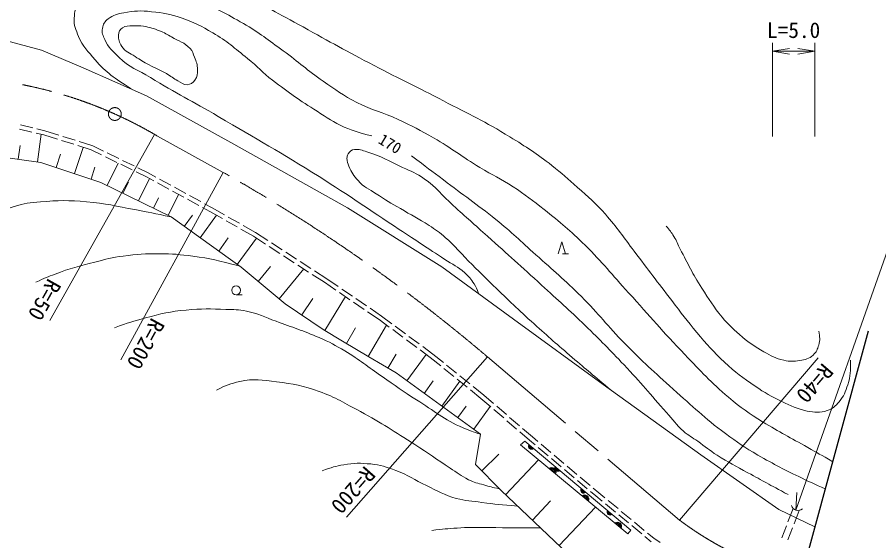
# Model space of a CAD drawing. Units: millimetres, scale not verified. Extents: x 40000 to 680000, y 20000 to 380000.
# Drawn here: x 441843 to 542810, y 257679 to 318977 of the extents above; entities that cross this region are included whole.
import ezdxf
from ezdxf.enums import TextEntityAlignment as Align

# ---------------------------------------------------------------- set-up
doc = ezdxf.new("R2010")
doc.units = ezdxf.units.MM
doc.header["$LTSCALE"] = 1000
doc.linetypes.add('CHAIN', pattern=[18.5, 12, -1.5, 3.5, -1.5])
for name, color, linetype, lineweight in [('M-BMK', 2, 'CHAIN', 13), ('M-BMK-OTRS', 5, 'Continuous', 25), ('M-STR-HTXT', 7, 'Continuous', 13), ('M-WORK', 1, 'Continuous', 13)]:
    doc.layers.add(name, color=color, linetype=linetype, lineweight=lineweight)
doc.styles.add('ＭＳ ゴシック', font='')
doc.styles.get('ＭＳ ゴシック').set_extended_font_data('MS Gothic')

# ---------------------------------------------------------------- blocks, each defined once
blk = doc.blocks.new('open_arrow')
at = {"color": 0, "linetype": 'Continuous', "lineweight": -2}
blk.add_lwpolyline([(7.5, 1.25), (0, 0), (7.5, -1.25)], dxfattribs=at)

msp = doc.modelspace()

# ---------------------------------------------------------------- linework, layer by layer
at = {"layer": 'M-BMK'}
for p, q in [((457924, 305259), (465985, 300812)), ((496948, 279214), (519470, 260088))]:
    msp.add_line(p, q, dxfattribs=at)
msp.add_circle((453282, 307646), 750, dxfattribs=at)
for centre, radius, start, end in [((432853, 262010), 50000, 59.45299, 121.67211), ((367556, 126710), 200000, 49.687, 60.51814), ((543415, 292129), 40000, 233.22856, 255.92999)]:
    msp.add_arc(centre, radius, start, end, dxfattribs=at)
at = {"layer": 'M-BMK-OTRS'}
msp.add_line((533691, 253329), (541623, 282261), dxfattribs=at)
at = {"layer": 'M-STR-HTXT'}
for p, q in [((530337, 305000), (530337, 316000)), ((535330, 305000), (535330, 316000)), ((530337, 315000), (535330, 315000)), ((457924, 305259), (445678, 283464)), ((465985, 300812), (453986, 278880)), ((496948, 279214), (480442, 260438)), ((519470, 260088), (535719, 279087)), ((533109, 261258), (533207, 263343))]:
    msp.add_line(p, q, dxfattribs=at)
msp.add_lwpolyline([(533109, 261258), (545000, 295000), (573750, 295000)], dxfattribs=at)
at = {"layer": 'M-WORK'}
for p, q in [((440475, 316241), (444684, 315123)), ((444684, 315123), (449559, 313071)), ((449559, 313071), (456992, 309794)), ((456992, 309794), (467222, 304120)), ((442212, 306369), (443671, 306022)), ((442098, 305882), (443558, 305535)), ((444044, 305420), (444959, 305202)), ((444158, 305907), (445093, 305685)), ((444225, 302039), (444661, 305273)), ((444959, 305202), (446551, 304700)), ((445093, 305685), (446711, 305174)), ((447188, 305023), (448618, 304571)), ((441961, 302344), (442179, 303961)), ((447028, 304549), (448459, 304097)), ((448935, 303947), (450527, 303444)), ((449095, 304421), (450713, 303910)), ((467222, 304120), (480542, 296661)), ((437513, 302944), (444626, 301985)), ((446394, 301392), (446909, 302929)), ((448546, 300670), (449576, 303744)), ((450527, 303444), (451728, 302858)), ((450713, 303910), (451936, 303313)), ((452386, 303094), (453734, 302437)), ((444626, 301985), (451659, 299627)), ((452178, 302639), (453526, 301982)), ((452394, 299267), (453684, 301897)), ((454183, 302218), (455532, 301560)), ((450490, 300019), (450956, 301408)), ((453976, 301763), (455324, 301105)), ((455773, 300886), (456974, 300300)), ((455981, 301341), (457204, 300745)), ((456071, 297464), (457359, 300090)), ((456974, 300300), (457852, 299821)), ((457204, 300745), (458088, 300261)), ((458527, 300022), (459843, 299302)), ((451659, 299627), (459891, 295591)), ((454232, 298365), (454876, 299678)), ((458291, 299581), (459607, 298862)), ((460282, 299063), (461599, 298343)), ((459534, 295766), (460747, 298239)), ((460046, 298622), (461362, 297903)), ((462037, 298104), (463354, 297384)), ((457802, 296615), (458409, 297851)), ((461801, 297663), (463117, 296944)), ((463792, 297145), (464677, 296661)), ((463556, 296704), (464434, 296224)), ((464434, 296224), (465890, 295401)), ((464677, 296661), (466141, 295833)), ((480542, 296661), (491598, 289761)), ((459891, 295591), (468069, 289697)), ((461422, 294487), (462377, 295811)), ((463276, 293151), (465185, 295799)), ((466325, 295155), (467631, 294417)), ((466576, 295587), (467882, 294849)), ((468066, 294171), (469522, 293347)), ((468317, 294603), (469782, 293775)), ((465452, 291583), (466572, 293137)), ((467627, 290015), (469867, 293123)), ((469522, 293347), (470954, 292416)), ((469782, 293775), (471222, 292838)), ((471373, 292143), (472630, 291325)), ((471641, 292565), (472899, 291747)), ((505254, 291291), (505674, 292691)), ((505674, 292691), (506094, 291291)), ((473050, 291052), (474307, 290234)), ((473318, 291474), (474575, 290656)), ((506444, 291291), (505744, 291291)), ((474726, 289961), (475983, 289143)), ((474994, 290383), (476252, 289565)), ((468069, 289697), (473238, 285434)), ((470098, 288024), (471540, 289773)), ((472546, 286004), (475431, 289503)), ((476402, 288871), (477834, 287939)), ((476671, 289293), (478111, 288355)), ((491598, 289761), (500017, 283633)), ((477834, 287939), (479184, 287020)), ((478111, 288355), (479467, 287433)), ((479881, 287151), (481121, 286307)), ((467500, 286481), (468200, 286481)), ((475184, 284117), (476483, 286038)), ((477878, 282307), (480298, 286263)), ((479598, 286739), (480838, 285895)), ((481534, 286026), (482774, 285182)), ((473238, 285434), (477687, 282424)), ((481251, 285614), (482491, 284770)), ((483188, 284901), (484544, 283978)), ((482904, 284489), (484255, 283570)), ((484544, 283978), (485738, 283097)), ((482983, 279261), (485130, 282924)), ((484255, 283570), (485441, 282695)), ((486141, 282800), (487348, 281909)), ((500017, 283633), (510513, 275961)), ((477687, 282424), (479951, 281038)), ((480418, 280764), (481492, 282596)), ((485843, 282398), (487050, 281507)), ((479951, 281038), (483042, 279227)), ((487453, 281210), (488660, 280320)), ((487750, 281612), (488957, 280722)), ((489062, 280023), (490249, 279148)), ((489360, 280425), (490554, 279544)), ((483042, 279227), (486238, 277335)), ((485288, 277897), (486263, 279544)), ((487513, 276410), (489761, 279507)), ((490249, 279148), (491468, 278163)), ((490554, 279544), (491781, 278553)), ((491857, 277849), (493025, 276907)), ((492170, 278239), (493337, 277297)), ((486238, 277335), (496149, 270142)), ((493727, 276983), (494894, 276041)), ((489550, 274932), (490606, 276387)), ((491587, 273454), (493698, 276363)), ((493414, 276593), (494581, 275651)), ((495283, 275727), (496510, 274737)), ((510513, 275961), (521942, 267729)), ((494970, 275337), (496190, 274352)), ((496510, 274737), (497656, 273751)), ((496190, 274352), (497334, 273368)), ((493463, 272092), (494436, 273432)), ((495339, 270730), (497285, 273410)), ((497713, 273042), (498851, 272064)), ((498035, 273425), (499172, 272447)), ((499230, 271738), (500367, 270760)), ((499552, 272121), (500689, 271143)), ((501068, 270817), (502214, 269832)), ((496149, 270142), (495536, 266626)), ((500746, 270434), (501891, 269450)), ((502214, 269832), (502846, 269301)), ((500831, 268917), (501319, 269343)), ((513391, 258476), (500831, 268917)), ((501319, 269343), (513740, 258932)), ((501891, 269450), (502524, 268919)), ((502908, 268597), (504057, 267633)), ((503229, 268980), (504378, 268016)), ((496290, 265859), (498299, 267834)), ((504762, 267694), (505911, 266730)), ((521942, 267729), (531093, 261344)), ((495536, 266626), (498546, 263562)), ((499073, 263065), (502942, 267161)), ((504440, 267312), (505589, 266348)), ((505972, 266026), (507121, 265062)), ((506294, 266409), (507443, 265445)), ((507504, 264741), (508653, 263777)), ((507826, 265123), (508975, 264159)), ((498546, 263562), (507178, 255410)), ((509358, 263838), (509990, 263308)), ((509036, 263455), (509670, 262923)), ((509670, 262923), (510402, 262318)), ((509990, 263308), (510710, 262712)), ((502220, 260092), (504343, 262340)), ((505367, 257120), (509613, 261616)), ((510788, 261999), (511943, 261043)), ((511095, 262394), (512251, 261438)), ((512329, 260724), (513485, 259768)), ((512636, 261119), (513792, 260163)), ((531093, 261344), (535330, 259307)), ((532170, 259878), (532772, 261458)), ((532879, 259658), (533481, 261238)), ((514177, 259844), (515333, 258888)), ((513391, 258476), (513740, 258932)), ((513870, 259449), (515026, 258493)), ((515718, 258569), (516438, 257974)), ((531458, 258009), (531992, 259410)), ((532167, 257789), (532701, 259190)), ((515411, 258175), (516144, 257569)), ((516438, 257974), (517204, 257488))]:
    msp.add_line(p, q, dxfattribs=at)
msp.add_circle((467500, 287006), 525, dxfattribs=at)
for centre, radius, start, end in [((502120, 268742), 354, 148.82837, 311.23355), ((502120, 268742), 283, 151.05241, 309.00951), ((502120, 268742), 212, 154.79874, 305.26318), ((502120, 268742), 142, 162.51047, 297.55146), ((502120, 268742), 100, 172.82813, 287.23379), ((504476, 265740), 512, 332.94483, 127.58406), ((504476, 265740), 410, 336.19013, 124.33877), ((504476, 265740), 308, 341.72458, 118.80432), ((504476, 265740), 205, 353.54784, 106.98106), ((505186, 266173), 354, 148.82837, 311.23355), ((505186, 266173), 283, 151.05241, 309.00951), ((505186, 266173), 212, 154.79874, 305.26318), ((505186, 266173), 142, 162.51047, 297.55146), ((505186, 266173), 100, 172.82813, 287.23379), ((508251, 263603), 354, 148.82837, 311.23355), ((508251, 263603), 283, 151.05241, 309.00951), ((508251, 263603), 212, 154.79874, 305.26318), ((508251, 263603), 142, 162.51047, 297.55146), ((508251, 263603), 100, 172.82813, 287.23379), ((508321, 262544), 512, 332.94483, 127.58406), ((508321, 262544), 410, 336.19013, 124.33877), ((508321, 262544), 308, 341.72458, 118.80432), ((508321, 262544), 205, 353.54784, 106.98106), ((533336, 262024), 799, 195.35018, 311.10737), ((511317, 261034), 354, 148.82837, 311.23355), ((511317, 261034), 283, 151.05241, 309.00951), ((511317, 261034), 212, 154.79874, 305.26318), ((511317, 261034), 142, 162.51047, 297.55146), ((511317, 261034), 100, 172.82813, 287.23379), ((512166, 259348), 512, 332.94483, 127.58406), ((512166, 259348), 410, 336.19013, 124.33877), ((512166, 259348), 308, 341.72458, 118.80432), ((512166, 259348), 205, 353.54784, 106.98106)]:
    msp.add_arc(centre, radius, start, end, dxfattribs=at)
for points, knots in [([(385091, 305802), (385360, 306474), (385429, 306677), (385610, 307250), (385906, 308187), (386030, 308730), (386178, 309701), (386313, 310584), (386184, 311111), (386409, 311975), (386697, 313075), (386965, 313678), (387546, 314657), (388253, 315847), (388778, 316434), (389642, 317516), (390798, 318964), (391396, 319828), (392714, 321130), (394426, 322823), (395523, 323629), (397430, 325100), (399077, 326371), (400040, 327040), (401825, 328110), (403973, 329398), (405245, 330010), (407526, 331041), (409865, 332097), (411165, 332787), (413654, 333412), (415429, 333858), (416459, 334145), (418289, 334104), (419473, 334078), (420138, 333906), (421273, 333571), (422608, 333178), (423224, 332616), (424497, 332053), (425622, 331555), (426223, 331188), (427400, 330827), (429147, 330292), (430169, 330108), (431983, 329895), (433874, 329673), (434967, 329586), (436858, 329815), (438624, 330029), (439602, 330318), (441280, 330907), (443202, 331583), (444225, 332107), (446076, 332959), (447090, 333426), (447423, 333579), (448660, 334184)], [0, 0, 0, 0, 1, 1, 1, 2, 2, 2, 3, 3, 3, 4, 4, 4, 5, 5, 5, 6, 6, 6, 7, 7, 7, 8, 8, 8, 9, 9, 9, 10, 10, 10, 11, 11, 11, 12, 12, 12, 13, 13, 13, 14, 14, 14, 15, 15, 15, 16, 16, 16, 17, 17, 17, 18, 18, 18, 19, 19, 19, 19]), ([(388565, 305978), (389316, 307238), (389556, 307601), (390259, 308595), (391288, 310049), (391943, 310814), (393163, 312111), (394848, 313902), (395812, 314902), (397719, 316454), (399492, 317896), (400587, 318589), (402567, 319730), (404341, 320753), (405415, 321179), (407256, 322075), (408725, 322790), (409517, 323266), (411039, 323860), (413036, 324639), (414214, 324944), (416314, 325378), (417972, 325721), (418937, 325743), (420630, 325778), (423060, 325829), (424413, 325522), (426837, 325352), (429002, 325200), (430208, 324966), (432378, 324952), (434628, 324938), (435913, 324827), (438133, 325192), (439600, 325433), (440439, 325602), (441809, 326178), (443647, 326950), (444559, 327631), (446285, 328628), (447923, 329575), (448757, 330246), (450414, 331159), (451376, 331690), (451870, 332109), (452918, 332438), (453470, 332611), (453694, 332676), (454357, 332784)], [0, 0, 0, 0, 1, 1, 1, 2, 2, 2, 3, 3, 3, 4, 4, 4, 5, 5, 5, 6, 6, 6, 7, 7, 7, 8, 8, 8, 9, 9, 9, 10, 10, 10, 11, 11, 11, 12, 12, 12, 13, 13, 13, 14, 14, 14, 15, 15, 15, 16, 16, 16, 16]), ([(426776, 316813), (426518, 317009), (426399, 317071), (426132, 317188), (425640, 317402), (425306, 317330), (424770, 317365), (424211, 317402), (423895, 317342), (423338, 317282), (422316, 317173), (421752, 317035), (420745, 316832), (419072, 316495), (418131, 316308), (416494, 315826), (415091, 315412), (414326, 315113), (412954, 314606), (411772, 314170), (411146, 313829), (409958, 313410), (408900, 313038), (408310, 312811), (407223, 312534), (406523, 312356), (406134, 312172), (405411, 312155), (404948, 312145), (404679, 312143), (404227, 312250), (403978, 312309), (403809, 312311), (403612, 312475), (403415, 312639), (403361, 312805), (403304, 313055), (403225, 313398), (403229, 313614), (403316, 313955), (403415, 314345), (403479, 314579), (403718, 314902), (404087, 315399), (404390, 315605), (404891, 315968), (405479, 316395), (405828, 316612), (406465, 316963), (407540, 317553), (408149, 317880), (409283, 318348), (410854, 318996), (411732, 319383), (413368, 319840), (415560, 320451), (416819, 320700), (419069, 321039), (421289, 321373), (422554, 321421), (424797, 321491), (427117, 321564), (428417, 321392), (430738, 321332), (432434, 321288), (433386, 321130), (435080, 321225), (436099, 321282), (436684, 321318), (437665, 321598), (438826, 321929), (439418, 322291), (440515, 322797), (441956, 323462), (442707, 323949), (444138, 324635), (445537, 325306), (446312, 325707), (447761, 326260), (449160, 326794), (449940, 327152), (451411, 327432), (452783, 327694), (453586, 327718), (454981, 327645), (456538, 327565), (457404, 327320), (458897, 326873), (459960, 326555), (460516, 326250), (461508, 325754), (462659, 325178), (463252, 324758), (464359, 324102), (465800, 323248), (466586, 322733), (468035, 321891), (470855, 320254), (472477, 319413), (475335, 317842), (478582, 316056), (480391, 315036), (483673, 313313), (486825, 311658), (488649, 310842), (491799, 309183), (494855, 307574), (496639, 306790), (499578, 304974), (501559, 303750), (502662, 303040), (504506, 301617), (505722, 300680), (506351, 300089), (507490, 299060), (508806, 297871), (509591, 297245), (510767, 295916), (512192, 294306), (512838, 293277), (514150, 291574), (515881, 289327), (516804, 288032), (518546, 285793), (519687, 284325), (520301, 283482), (521503, 282063), (522703, 280647), (523368, 279837), (524726, 278573), (526030, 277361), (526849, 276773), (528323, 275776), (529485, 274990), (530178, 274605), (531440, 273991), (532559, 273446), (533202, 273110), (534424, 272872), (535323, 272697), (535899, 272635), (536768, 272925), (537418, 273142), (537739, 273441), (538180, 273964), (538735, 274624), (538892, 275120), (539170, 275936), (539535, 277007), (539499, 277538), (539508, 278813)], [0, 0, 0, 0, 1, 1, 1, 2, 2, 2, 3, 3, 3, 4, 4, 4, 5, 5, 5, 6, 6, 6, 7, 7, 7, 8, 8, 8, 9, 9, 9, 10, 10, 10, 11, 11, 11, 12, 12, 12, 13, 13, 13, 14, 14, 14, 15, 15, 15, 16, 16, 16, 17, 17, 17, 18, 18, 18, 19, 19, 19, 20, 20, 20, 21, 21, 21, 22, 22, 22, 23, 23, 23, 24, 24, 24, 25, 25, 25, 26, 26, 26, 27, 27, 27, 28, 28, 28, 29, 29, 29, 30, 30, 30, 31, 31, 31, 32, 32, 32, 33, 33, 33, 34, 34, 34, 35, 35, 35, 36, 36, 36, 37, 37, 37, 38, 38, 38, 39, 39, 39, 40, 40, 40, 41, 41, 41, 42, 42, 42, 43, 43, 43, 44, 44, 44, 45, 45, 45, 46, 46, 46, 47, 47, 47, 48, 48, 48, 49, 49, 49, 50, 50, 50, 50]), ([(455192, 310588), (453165, 311948), (452336, 312384), (450959, 314002), (450118, 314991), (449540, 315519), (449041, 316719), (448708, 317519), (448451, 318013), (448522, 318877), (448586, 319665), (448635, 320156), (449041, 320835), (449255, 321191), (449550, 321247), (449920, 321434), (451141, 322052), (451911, 322356), (453277, 322433), (454666, 322512), (455456, 322465), (456834, 322273), (459249, 321938), (460598, 321614), (462908, 320835), (465137, 320083), (466304, 319412), (468342, 318237), (470259, 317133), (471221, 316331), (473018, 315041), (474882, 313702), (475803, 312785), (477693, 311484), (479195, 310451), (480021, 309827), (481650, 309006), (483475, 308087), (484627, 307859), (486485, 307008), (488148, 306247), (489051, 305755), (490641, 304850), (492831, 303604), (493919, 302678), (496075, 301374), (497571, 300469), (498488, 300092), (499952, 299136), (501428, 298171), (502213, 297563), (503588, 296459), (505521, 294906), (506626, 294050), (508384, 292303), (510483, 290215), (511502, 288895), (513499, 286708), (516076, 283885), (517438, 282227), (520092, 279475), (522031, 277465), (523073, 276281), (525207, 274480), (526677, 273240), (527570, 272618), (529203, 271603), (531216, 270352), (532417, 269775), (534478, 268606), (535628, 267954), (535987, 267750), (537422, 266938)], [0, 0, 0, 0, 1, 1, 1, 2, 2, 2, 3, 3, 3, 4, 4, 4, 5, 5, 5, 6, 6, 6, 7, 7, 7, 8, 8, 8, 9, 9, 9, 10, 10, 10, 11, 11, 11, 12, 12, 12, 13, 13, 13, 14, 14, 14, 15, 15, 15, 16, 16, 16, 17, 17, 17, 18, 18, 18, 19, 19, 19, 20, 20, 20, 21, 21, 21, 22, 22, 22, 23, 23, 23, 24, 24, 24, 24]), ([(495899, 286630), (495712, 287159), (495629, 287347), (495379, 287767), (495044, 288332), (494761, 288590), (494287, 289046), (493493, 289810), (492860, 290006), (491943, 290618), (489868, 292001), (488697, 292762), (486615, 294134), (482944, 296553), (480933, 297978), (477211, 300315), (472663, 303170), (470040, 304646), (465409, 307361), (462321, 309172), (460505, 310041), (457456, 311917), (456003, 312811), (454983, 313065), (453780, 314275), (453044, 315014), (452517, 315396), (452102, 316353), (451892, 316836), (451723, 317154), (451822, 317671), (451918, 318173), (452097, 318478), (452501, 318790), (453111, 319262), (453581, 319371), (454339, 319510), (455584, 319736), (456318, 319763), (457576, 319629), (458955, 319483), (459743, 319365), (461053, 318910), (462570, 318383), (463388, 317970), (464769, 317152), (466470, 316145), (467294, 315379), (468845, 314155), (470035, 313216), (470557, 312515), (471762, 311597), (473744, 310090), (474892, 309289), (476997, 307961), (478204, 307200), (478847, 306694), (480154, 306123), (481371, 305591), (481884, 305455), (483391, 305084)], [0, 0, 0, 0, 1, 1, 1, 2, 2, 2, 3, 3, 3, 4, 4, 4, 5, 5, 5, 6, 6, 6, 7, 7, 7, 8, 8, 8, 9, 9, 9, 10, 10, 10, 11, 11, 11, 12, 12, 12, 13, 13, 13, 14, 14, 14, 15, 15, 15, 16, 16, 16, 17, 17, 17, 18, 18, 18, 19, 19, 19, 20, 20, 20, 20]), ([(458535, 317377), (457823, 317658), (457409, 317808), (456653, 317927), (456166, 318004), (455883, 317998), (455392, 317963), (454907, 317928), (454558, 318036), (454166, 317750), (453863, 317528), (453761, 317271), (453722, 316897), (453666, 316360), (453792, 316012), (454095, 315565), (454526, 314930), (455022, 314805), (455658, 314375), (456274, 313958), (456640, 313756), (457292, 313398), (458067, 312973), (458546, 312820), (459317, 312386), (459860, 312080), (460113, 311822), (460666, 311533), (461080, 311318), (461302, 311037), (461768, 311072), (462180, 311103), (462428, 311288), (462673, 311622), (462965, 312020), (462975, 312355), (462975, 312848), (462976, 313433), (462826, 313756), (462620, 314304), (462467, 314714), (462401, 314976), (462105, 315299), (461428, 316036), (460809, 316173), (459938, 316666), (459404, 316969), (459106, 317151), (458535, 317377)], [0, 0, 0, 0, 1, 1, 1, 2, 2, 2, 3, 3, 3, 4, 4, 4, 5, 5, 5, 6, 6, 6, 7, 7, 7, 8, 8, 8, 9, 9, 9, 10, 10, 10, 11, 11, 11, 12, 12, 12, 13, 13, 13, 14, 14, 14, 15, 15, 15, 16, 16, 16, 16]), ([(511516, 275238), (509259, 277123), (508679, 277607), (506883, 279152), (505122, 280667), (504130, 281509), (502408, 283068), (500509, 284788), (499478, 285787), (497639, 287571), (496313, 288856), (495586, 289592), (494282, 290901), (493405, 291782), (492985, 292352), (492044, 293165), (491330, 293783), (490892, 294089), (490100, 294604), (488825, 295433), (488047, 295793), (486743, 296575), (485633, 297240), (484991, 297583), (483919, 298307), (483067, 298882), (482456, 299070), (481788, 299852), (481283, 300442), (481003, 300807), (480722, 301530), (480586, 301881), (480468, 302087), (480482, 302463), (480490, 302670), (480523, 302799), (480642, 302969), (480843, 303255), (481013, 303477), (481361, 303502), (481932, 303542), (482254, 303403), (482800, 303235), (484515, 302709), (485382, 302153), (487009, 301397), (488023, 300927), (488621, 300700), (489540, 300065), (491019, 299044), (491595, 298158), (492924, 296948), (494492, 295519), (495394, 294744), (496973, 293325), (499444, 291104), (500834, 289865), (503287, 287624), (505298, 285786), (506445, 284778), (508402, 282882), (510219, 281120), (511212, 280107), (512957, 278273), (514969, 276159), (515989, 274876), (517939, 272705), (518707, 271850), (519061, 271295), (519911, 270521), (520512, 269972), (520953, 269795), (521616, 269322), (522494, 268694), (522950, 268289), (523853, 267697), (525213, 266804), (526056, 266436), (527477, 265645), (529307, 264626), (529899, 264314), (532192, 263088)], [0, 0, 0, 0, 1, 1, 1, 2, 2, 2, 3, 3, 3, 4, 4, 4, 5, 5, 5, 6, 6, 6, 7, 7, 7, 8, 8, 8, 9, 9, 9, 10, 10, 10, 11, 11, 11, 12, 12, 12, 13, 13, 13, 14, 14, 14, 15, 15, 15, 16, 16, 16, 17, 17, 17, 18, 18, 18, 19, 19, 19, 20, 20, 20, 21, 21, 21, 22, 22, 22, 23, 23, 23, 24, 24, 24, 25, 25, 25, 26, 26, 26, 27, 27, 27, 27]), ([(488067, 302766), (489872, 301382), (490329, 301034), (491783, 299929), (494179, 298107), (495590, 297177), (497937, 295293), (499834, 293770), (500802, 292803), (502612, 291177), (504725, 289280), (505960, 288270), (507967, 286262), (510029, 284200), (510991, 282859), (513042, 280787), (515186, 278621), (516439, 277457), (518717, 275432), (521059, 273350), (522317, 272108), (524831, 270237), (526258, 269175), (527080, 268599), (528627, 267720), (530618, 266588), (531756, 265990), (533822, 265003), (534880, 264497), (535230, 264329), (536547, 263747)], [0, 0, 0, 0, 1, 1, 1, 2, 2, 2, 3, 3, 3, 4, 4, 4, 5, 5, 5, 6, 6, 6, 7, 7, 7, 8, 8, 8, 9, 9, 9, 10, 10, 10, 10]), ([(434331, 290927), (434942, 292163), (435169, 292646), (435965, 293556), (436710, 294408), (437210, 294836), (438168, 295439), (439357, 296187), (440149, 296399), (441489, 296824), (442656, 297194), (443359, 297248), (444579, 297357), (446680, 297544), (447877, 297552), (449978, 297374), (452213, 297186), (453440, 296863), (455644, 296451), (457308, 296140), (457850, 296030), (459891, 295591)], [0, 0, 0, 0, 1, 1, 1, 2, 2, 2, 3, 3, 3, 4, 4, 4, 5, 5, 5, 6, 6, 6, 7, 7, 7, 7]), ([(517902, 294532), (518343, 293996), (518481, 293821), (518790, 293324), (519134, 292771), (519232, 292409), (519536, 291832), (520486, 290030), (520963, 288985), (522058, 287268), (522931, 285899), (523408, 285114), (524447, 283867), (525285, 282861), (525842, 282365), (526845, 281522), (527744, 280767), (528301, 280397), (529322, 279817), (530198, 279320), (530712, 279030), (531693, 278805), (532403, 278642), (532838, 278666), (533558, 278778), (534206, 278880), (534620, 278984), (535109, 279421), (535504, 279772), (535628, 280088), (535784, 280593), (535971, 281198), (535893, 281541), (535784, 282215)], [0, 0, 0, 0, 1, 1, 1, 2, 2, 2, 3, 3, 3, 4, 4, 4, 5, 5, 5, 6, 6, 6, 7, 7, 7, 8, 8, 8, 9, 9, 9, 10, 10, 10, 11, 11, 11, 11]), ([(444040, 287964), (445080, 288443), (445393, 288563), (446277, 288905), (448054, 289592), (449108, 289816), (450949, 290308), (452230, 290651), (452957, 290825), (454270, 291018), (455913, 291261), (456853, 291274), (458514, 291285), (460045, 291295), (460903, 291187), (462422, 291001), (464571, 290736), (465335, 290501), (467847, 289857)], [0, 0, 0, 0, 1, 1, 1, 2, 2, 2, 3, 3, 3, 4, 4, 4, 5, 5, 5, 6, 6, 6, 6]), ([(453229, 282618), (454915, 283227), (455425, 283392), (456865, 283777), (458708, 284268), (459762, 284514), (461660, 284696), (463463, 284868), (464486, 284826), (466296, 284776), (467235, 284749), (467773, 284763), (468693, 284576), (470101, 284289), (470819, 283865), (472170, 283377), (474163, 282657), (475298, 282296), (477245, 281459), (478457, 280937), (479105, 280569), (480242, 279900), (482023, 278854), (482889, 278063), (484598, 276903), (486170, 275836), (487023, 275194), (488634, 274186), (490747, 272864), (491810, 271871), (494109, 270909), (494894, 270581), (495188, 270442), (496149, 270142)], [0, 0, 0, 0, 1, 1, 1, 2, 2, 2, 3, 3, 3, 4, 4, 4, 5, 5, 5, 6, 6, 6, 7, 7, 7, 8, 8, 8, 9, 9, 9, 10, 10, 10, 11, 11, 11, 11]), ([(465196, 275325), (466331, 275895), (466811, 276071), (467914, 276324), (469557, 276700), (470558, 276500), (472229, 276284), (474212, 276027), (475350, 275860), (477225, 275165), (479195, 274435), (480211, 273805), (482060, 272807), (484630, 271421), (485992, 270502), (488454, 268931), (490082, 267891), (490951, 267242), (492570, 266187), (493404, 265643), (493838, 265276), (494728, 264828), (495386, 264497), (495805, 264424), (496513, 264216), (497222, 264007), (497473, 263952), (498350, 263762)], [0, 0, 0, 0, 1, 1, 1, 2, 2, 2, 3, 3, 3, 4, 4, 4, 5, 5, 5, 6, 6, 6, 7, 7, 7, 8, 8, 8, 9, 9, 9, 9]), ([(477598, 265867), (478712, 266283), (479115, 266413), (480128, 266587), (481339, 266794), (482049, 266780), (483272, 266667), (484448, 266558), (485094, 266327), (486203, 265921), (487675, 265381), (488375, 264792), (489799, 264136), (491145, 263515), (491861, 263041), (493289, 262644), (494436, 262324), (495120, 262326), (496299, 262164), (497924, 261941), (498472, 261907), (500476, 261740)], [0, 0, 0, 0, 1, 1, 1, 2, 2, 2, 3, 3, 3, 4, 4, 4, 5, 5, 5, 6, 6, 6, 7, 7, 7, 7]), ([(490425, 258899), (491838, 259063), (492241, 259087), (493409, 259165), (495818, 259325), (497175, 259197), (499590, 259192), (500997, 259189), (501441, 259188), (503193, 259174)], [0, 0, 0, 0, 1, 1, 1, 2, 2, 2, 3, 3, 3, 3])]:
    msp.add_open_spline(points, degree=3, knots=knots, dxfattribs=at)

# ---------------------------------------------------------------- block references
at = {"layer": 'M-STR-HTXT', "xscale": 267, "yscale": 267}
msp.add_blockref('open_arrow', (530337, 315000), dxfattribs=at)
at = {"layer": 'M-STR-HTXT', "xscale": 267, "yscale": 267, "rotation": 180}
msp.add_blockref('open_arrow', (535330, 315000), dxfattribs=at)

# ---------------------------------------------------------------- texts
at = {"layer": 'M-STR-HTXT', "style": 'ＭＳ ゴシック'}
msp.add_text('L=5.0', height=1833, dxfattribs=at).set_placement((532833, 316000), align=Align.BOTTOM_CENTER)
for s, rotation, p in [('R=50', 240.67, (445055, 285883)), ('R=200', 241.317, (456911, 280721)), ('R=40', 229.462, (535317, 276108)), ('R=200', 228.68, (481222, 263592))]:
    msp.add_text(s, height=1833, rotation=rotation, dxfattribs=at).set_placement(p, align=Align.MIDDLE_CENTER)
at = {"layer": 'M-WORK', "style": 'ＭＳ ゴシック'}
msp.add_text('170', height=1320, rotation=328.92, dxfattribs=at).set_placement((485542, 304161), align=Align.MIDDLE_CENTER)

doc.saveas('drawing.dxf')
